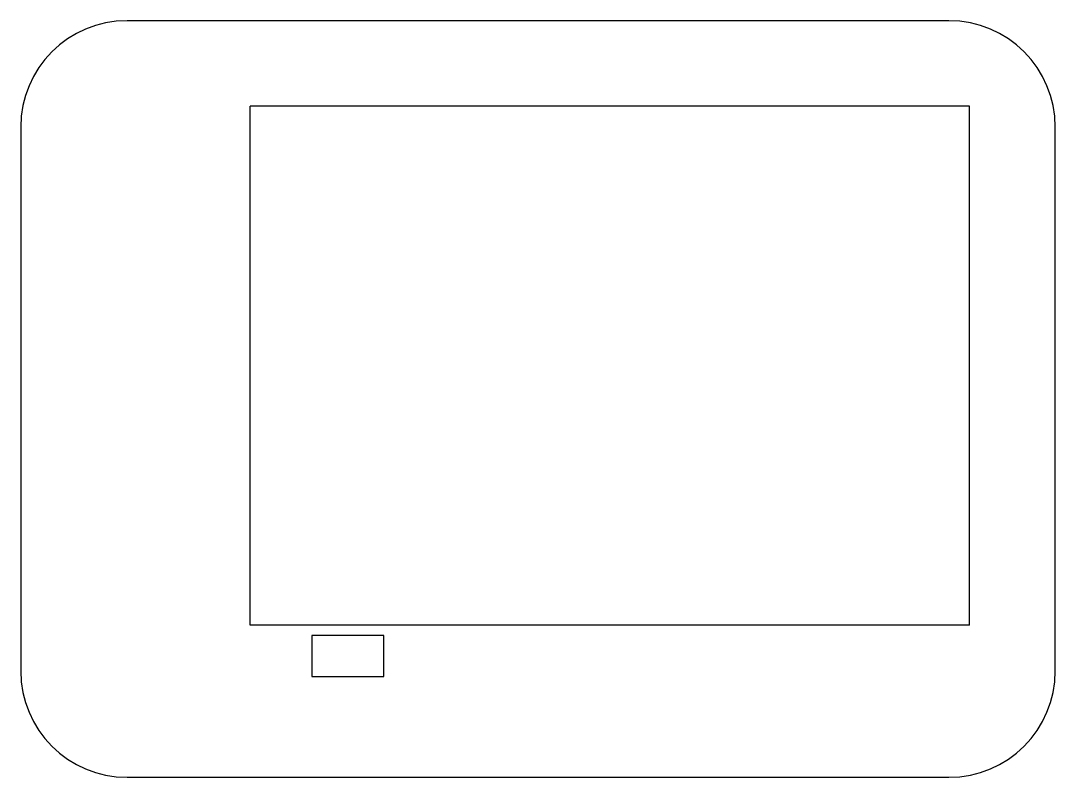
# Model space of a CAD drawing. Extents: x -50 to 50, y -37 to 37.
import ezdxf

# ---------------------------------------------------------------- set-up
doc = ezdxf.new("R2010")
doc.units = 0
doc.layers.get('0').update_dxf_attribs({"linetype": 'CONTINUOUS'})

msp = doc.modelspace()

# ---------------------------------------------------------------- linework, layer by layer
at = {"linetype": 'CONTINUOUS'}
for p, q in [((40, 36.8), (-40, 36.8)), ((42, 28.5), (-28, 28.5)), ((42, -22), (42, 28.5)), ((-50.35, 26.45), (-50.35, -26.45)), ((50.35, -26.45), (50.35, 26.45)), ((-40, -36.8), (40, -36.8))]:
    msp.add_line(p, q, dxfattribs=at)
for p, q in [((-28, -22), (-28, 28.5)), ((42, -22), (-28, -22)), ((-15, -23), (-22, -23)), ((-22, -23), (-22, -27)), ((-15, -27), (-15, -23)), ((-22, -27), (-15, -27))]:
    msp.add_line(p, q)
for centre, start, end in [((-40, 26.45), 90, 180), ((40, 26.45), 0, 90), ((-40, -26.45), 180, 270), ((40, -26.45), 270, 0)]:
    msp.add_arc(centre, 10.35, start, end, dxfattribs=at)

doc.saveas('drawing.dxf')
